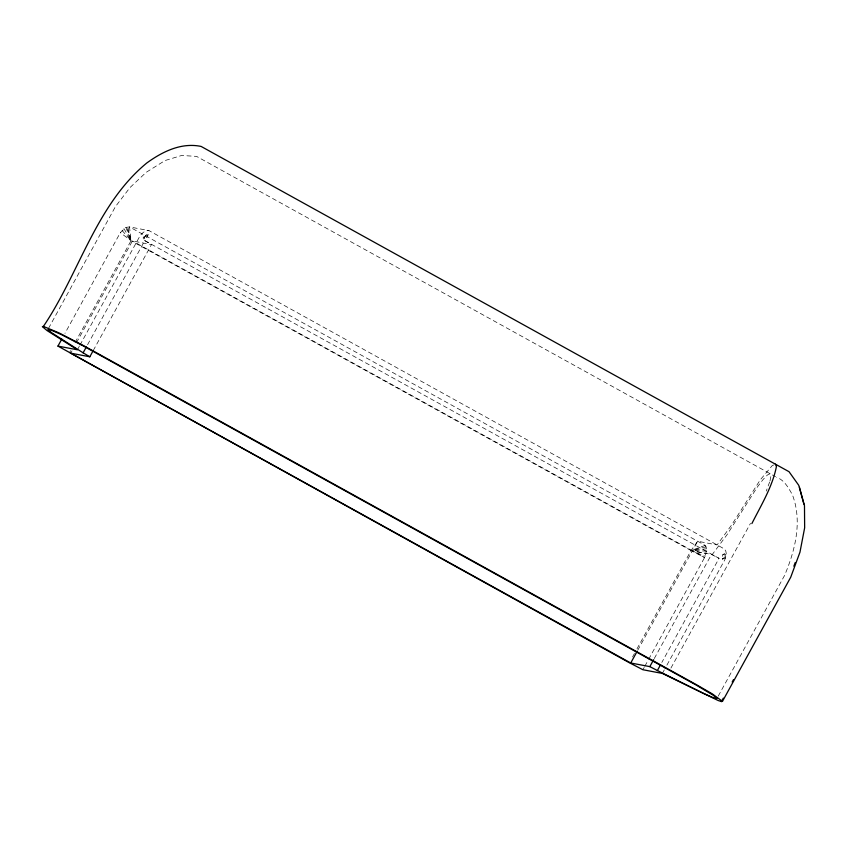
<?xml version="1.0" encoding="UTF-8"?>
<svg xmlns="http://www.w3.org/2000/svg" width="847" height="847" viewBox="0 0 847 847"><rect width="100%" height="100%" fill="white"/><g stroke="black" fill="none" stroke-linecap="round" stroke-linejoin="round"><path stroke-width="0.64" stroke-dasharray="4.24 3.18" d="M770.029 480.831L771.003 475.696L770.114 473.706L767.414 475.008L763.083 479.518L757.43 486.919L727.128 534.584L712.232 554.563L692.412 550.804M648.633 659.326L705.276 556.288L706.726 548.75L705.202 545.415L129.527 226.911L125.907 227.398L120.327 232.65L64.954 333.358M143.048 237.965L144.234 236.408L143.852 239.119L147.516 236.842L148.278 233.899M769.637 481.975L766.27 491.048M145.568 235.159L143.852 239.119L146.944 234.301L147.516 236.842M48.512 328.382L115.446 206.615L129.962 187.6L146.182 172.333L164.974 160.57L181.607 155.488L196.557 156.377L775.513 476.692M69.369 352.913L70.64 350.594M75.087 342.495L131.041 240.717L129.527 226.911L148.966 230.606L724.64 549.11C727.287 552.149 726.112 556.627 724.714 559.973L664.895 668.791M70.746 353.167L72.016 350.859M76.463 342.76L132.418 240.972L151.486 244.592L93.625 349.843M77.395 349.79L79.3 346.307M79.946 345.153L139.766 236.334C141.841 233.37 144.996 229.971 148.966 230.606M87.58 344.718L144.805 240.622L719.061 558.342L661.835 662.439M632.54 656.954L634.445 653.482M636.986 648.855L691.036 550.539L697.663 541.244L717.102 544.939L731.586 525.045L760.172 479.974L772.136 465.712L775.365 464.145M637.727 650.274L697.663 541.244M642.905 669.733L644.186 667.425M644.821 666.261L647.997 660.48M654.286 658.521L711.512 554.425L719.061 558.342M662.354 673.429L664.26 669.956M670.93 668.071L750.516 523.308M718.235 696.107L784.544 575.505C795.185 550.359 802.533 521.276 792.39 494.775C788.536 487.988 784.47 480.069 776.593 477.295M725.794 556.183L722.364 559.189L722.332 554.87L725.413 553.218M725.445 557.982L722.364 559.189L725.784 554.563L722.332 554.87M705.202 545.415L691.036 550.539L131.041 240.717L120.327 232.65M706.197 546.823L691.036 550.539L704.588 557.538L132.418 240.972M706.726 548.75L691.036 550.539L705.276 556.288M706.747 551.079L691.036 550.539L706.25 553.652M144.805 240.622L151.486 244.592M122.032 230.416L131.041 240.717L127.812 226.816M123.927 228.626L131.041 240.717L126.859 227.102M125.907 227.398L131.041 240.717"/><path stroke-width="1.27" d="M793.861 566.209L795.217 562.556M751.882 523.573C761.146 505.151 772.358 486.972 776.434 466.528L775.365 464.145M61.778 339.149L57.956 346.095L77.395 349.79L46.998 330.542L42.35 326.614L43.398 326.413C79.269 273.337 95.838 204.995 146.743 163.026C162.412 151.666 181.258 142.275 201.11 146.425L789.033 471.705L798.753 485.331L803.877 504.081M92.99 351.007L89.814 356.788L83.122 352.818L86.299 347.037M89.814 356.788L70.746 353.167L630.729 663L637.092 651.428M630.729 663L649.829 666.621L653.651 659.686M649.829 666.621L657.378 670.538L660.565 664.757M57.956 346.095L629.353 662.735L642.905 669.733L662.354 673.429L718.182 700.533L721.432 701.56L723.327 698.108M732.179 682.015L733.438 679.718M721.432 701.56L722.48 701.358L790.727 577.209L799.96 552.212L804.65 527.819L804.481 505.691L799.473 487.343M43.398 326.413L58.761 332.776L84.086 345.904L697.377 685.223L712.454 693.968L722.48 701.358M657.378 670.538L703.264 693.291L713.365 697.748L716.964 698.426L713.079 695.154L696.012 684.958L82.71 345.64L61.577 334.681L51.466 330.224L47.866 329.547L51.752 332.818L83.122 352.818"/></g></svg>
